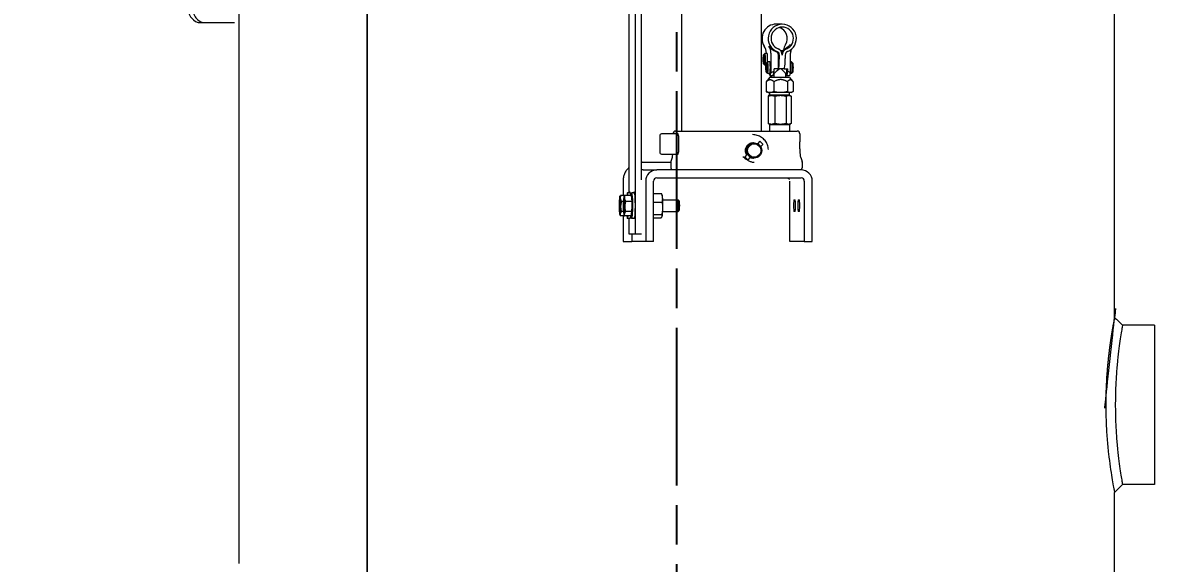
# Model space of a CAD drawing. Header units: inches. Extents: x 14 to 368, y 5 to 236.
# Drawn here: x 260.29 to 295.84, y 59.6 to 76.57 of the extents above; entities that cross this region are included whole.
import ezdxf

# ---------------------------------------------------------------- set-up
doc = ezdxf.new("R2010")
doc.units = ezdxf.units.IN
doc.header["$LTSCALE"] = 11
doc.header["$MEASUREMENT"] = 0
doc.linetypes.add('CHAIN', pattern=[0.7087, 0.4724, -0.0591, 0.1181, -0.0591])
doc.layers.add('Centerline', color=5, linetype='CHAIN', lineweight=25, true_color=0x0000ff)
doc.layers.add('Dimension (ANSI)', color=7, linetype='Continuous', lineweight=25)
doc.layers.add('Visible (ANSI)', color=7, linetype='Continuous', lineweight=50)
doc.styles.add('MEMCOR Medium', font='arial.ttf')
doc.dimstyles.new('Default (ANSI)', dxfattribs={"dimscale": 11, "dimtxt": 0.15, "dimasz": 0.098425, "dimexe": 0.125, "dimexo": 0.0625, "dimgap": 0.031496, "dimtad": 0, "dimtih": 1, "dimtoh": 1, "dimdec": 4, "dimrnd": 1e-08, "dimzin": 3, "dimdsep": 46, "dimlunit": 5, "dimtxsty": 'MEMCOR Medium', "dimcen": 0.09, "dimdle": 0.393701, "dimclrd": 256, "dimclre": 256, "dimclrt": 256, "dimadec": 0, "dimazin": 1, "dimtfac": 0.8, "dimtofl": 0, "dimtmove": 0, "dimatfit": 3, "dimfxl": 1, "dimfrac": 1, "dimtolj": 1, "dimtzin": 4, "dimlwd": -1, "dimlwe": -1, "dimarcsym": 0})

# ---------------------------------------------------------------- blocks, each defined once
blk = doc.blocks.new('*D28')
at = {"layer": 'Defpoints', "color": 0, "transparency": 16777216}
for p in [(228.48, 122.576), (280.341, 122.576), (262.91, 37.946)]:
    blk.add_point(p, dxfattribs=at)
at = {"layer": 'Dimension (ANSI)', "transparency": 16777216}
for p, q in [((279.653, 122.576), (227.105, 122.576)), ((228.48, 121.494), (228.48, 85.897)), ((228.48, 39.028), (228.48, 74.625)), ((262.223, 37.946), (227.105, 37.946))]:
    blk.add_line(p, q, dxfattribs=at)
for points in [[(228.299, 121.494), (228.66, 121.494), (228.48, 122.576)], [(228.299, 39.028), (228.66, 39.028), (228.48, 37.946)]]:
    blk.add_solid(points, dxfattribs=at)
at = {"layer": 'Dimension (ANSI)', "transparency": 16777216, "char_height": 1.65, "attachment_point": 5, "style": 'MEMCOR Medium'}
for s, insert in [('\\A1; \\fArial|b0|i0;\\H1.6500;84{\\H0.8x;\\S5#8;} in', (228.48, 81.958)), ('\\A1;[2149.6 mm]{\\P\\fArial|b0|i0;\\H1.6500;SHIPPING HEIGHT\\P\\fArial|b0|i0;\\H1.6500;REF.}', (228.48, 76.322))]:
    blk.add_mtext(s, dxfattribs=dict(at, insert=insert))

msp = doc.modelspace()

# ---------------------------------------------------------------- linework, layer by layer
at = {"layer": 'Centerline', "linetype": 'CHAIN', "ltscale": 0.952448}
msp.add_line((280.840911, 39.766936), (280.840911, 122.713456), dxfattribs=at)
at = {"layer": 'Visible (ANSI)', "linetype": 'Continuous', "lineweight": 18}
for p, q in [((267.090656, 59.59551), (267.090656, 108.32051)), ((271.118011, 108.320513), (271.118011, 46.57051)), ((271.118013, 46.57051), (271.118013, 108.32051)), ((294.591166, 67.318533), (294.591166, 88.32051)), ((279.328817, 77.84541), (279.328817, 71.231377)), ((279.546706, 69.945071), (279.546706, 77.84541)), ((279.733493, 71.634345), (279.733493, 77.84541)), ((280.984449, 77.643059), (280.984449, 73.167013)), ((283.490364, 77.643059), (283.490364, 73.167013)), ((265.883136, 76.57051), (266.02653, 76.57051)), ((266.02653, 76.57051), (266.944381, 76.57051)), ((284.152766, 76.522213), (283.960862, 76.522213)), ((283.567109, 75.554953), (283.60857, 75.596732)), ((283.677862, 75.597436), (283.609969, 75.597436)), ((283.652732, 75.597436), (283.652732, 75.610519)), ((283.798304, 75.610519), (283.798304, 75.000275)), ((284.033434, 75.125611), (284.033434, 75.554063)), ((284.060849, 75.440161), (284.060849, 75.554063)), ((284.161786, 75.683413), (284.10829, 75.683413)), ((284.244683, 75.554063), (284.244683, 75.440161)), ((284.414565, 75.000275), (284.414565, 75.610519)), ((283.567109, 75.272943), (283.60857, 75.231164)), ((283.642143, 75.230461), (283.609969, 75.230461)), ((283.651638, 75.298554), (283.693099, 75.340334)), ((283.651638, 75.016545), (283.693099, 74.974766)), ((283.762391, 75.341037), (283.694498, 75.341037)), ((283.898263, 75.045169), (283.898263, 75.125611)), ((284.033434, 75.125611), (283.898263, 75.125611)), ((284.217268, 75.125611), (284.033434, 75.125611)), ((284.217268, 75.125611), (284.33069, 75.125611)), ((284.33069, 75.045169), (284.33069, 75.125611)), ((284.446545, 75.341037), (284.414565, 75.341037)), ((284.489405, 75.298554), (284.447944, 75.340334)), ((284.489405, 75.016545), (284.447944, 74.974766)), ((283.648388, 74.714478), (283.648388, 74.405565)), ((283.755971, 74.844613), (283.665609, 74.736923)), ((283.762391, 74.974062), (283.694498, 74.974062)), ((283.755971, 74.844613), (283.75008, 74.844613)), ((283.75008, 74.844613), (283.75008, 74.837591)), ((284.385071, 74.844613), (283.755971, 74.844613)), ((283.762391, 74.915911), (283.854308, 74.915911)), ((283.79028, 74.844613), (283.79028, 74.915911)), ((283.816127, 74.844613), (283.816127, 74.915911)), ((283.887732, 74.974062), (283.884318, 74.974062)), ((283.887034, 74.974062), (283.887034, 74.844613)), ((283.891438, 74.714478), (283.891438, 74.405565)), ((284.254009, 74.97476), (284.254009, 74.844613)), ((284.286735, 74.974062), (284.254009, 74.974062)), ((284.286735, 74.915911), (284.378652, 74.915911)), ((284.313572, 74.714478), (284.313572, 74.405565)), ((284.385071, 74.844613), (284.475433, 74.736923)), ((284.446545, 74.974062), (284.408662, 74.974062)), ((284.492655, 74.714478), (284.492655, 74.405565)), ((283.703546, 74.372788), (283.665609, 74.394691)), ((283.769913, 74.372788), (283.703546, 74.372788)), ((283.75008, 74.372788), (283.75008, 74.285506)), ((283.755971, 74.288908), (283.755971, 74.372788)), ((284.102505, 74.372788), (283.769913, 74.372788)), ((284.403114, 74.372788), (284.102505, 74.372788)), ((284.385071, 74.288908), (284.385071, 74.372788)), ((284.437496, 74.372788), (284.403114, 74.372788)), ((284.437496, 74.372788), (284.475433, 74.394691)), ((283.708692, 74.260813), (283.708692, 73.404807)), ((283.755971, 74.288908), (283.723454, 74.270134)), ((283.812857, 74.288908), (283.755971, 74.288908)), ((284.097936, 74.288908), (283.812857, 74.288908)), ((283.917022, 74.260813), (283.917022, 73.404807)), ((284.3556, 74.288908), (284.097936, 74.288908)), ((284.278851, 74.260813), (284.278851, 73.404807)), ((284.385071, 74.288908), (284.3556, 74.288908)), ((284.385071, 74.288908), (284.417589, 74.270134)), ((284.43235, 74.260813), (284.43235, 73.404807)), ((283.755971, 73.376713), (283.723454, 73.395487)), ((283.75008, 73.380114), (283.75008, 73.167013)), ((283.755971, 73.376713), (283.812857, 73.376713)), ((283.755971, 73.376713), (283.755971, 73.167013)), ((283.812857, 73.376713), (284.097936, 73.376713)), ((284.097936, 73.376713), (284.3556, 73.376713)), ((284.3556, 73.376713), (284.385071, 73.376713)), ((284.385071, 73.376713), (284.417589, 73.395487)), ((284.385071, 73.376713), (284.385071, 73.167013)), ((280.302716, 73.019299), (280.302716, 72.50551)), ((280.46556, 73.079299), (280.362716, 73.079299)), ((280.883962, 73.079299), (280.46556, 73.079299)), ((280.719409, 73.083133), (280.719409, 73.079299)), ((280.803289, 73.167013), (281.028913, 73.167013)), ((280.889191, 73.019299), (280.889191, 72.50551)), ((281.028913, 73.167013), (284.622028, 73.167013)), ((283.215307, 73.054299), (283.222073, 73.054299)), ((284.705908, 73.083133), (284.705908, 72.8311)), ((283.230087, 72.792174), (283.229384, 72.792174)), ((283.23571, 72.792174), (283.235007, 72.792174)), ((283.241334, 72.792174), (283.240631, 72.792174)), ((283.271054, 72.792174), (283.246255, 72.792174)), ((283.452039, 72.844576), (283.375401, 72.767645)), ((283.547119, 72.749858), (283.473546, 72.676004)), ((283.717261, 72.591922), (283.71726, 72.591934)), ((279.756465, 72.19276), (280.649126, 72.19276)), ((280.362716, 72.44551), (280.46556, 72.44551)), ((280.46556, 72.44551), (280.883962, 72.44551)), ((280.648938, 72.187072), (280.648938, 72.02939)), ((280.689463, 72.340427), (280.652275, 72.210813)), ((282.918644, 72.370478), (282.918633, 72.37049)), ((283.052657, 72.443669), (282.971962, 72.362665)), ((283.147738, 72.348951), (283.067042, 72.267947)), ((283.232899, 72.320349), (283.232196, 72.320349)), ((283.238522, 72.320349), (283.237819, 72.320349)), ((283.244146, 72.320349), (283.243443, 72.320349)), ((283.271054, 72.320349), (283.249066, 72.320349)), ((284.735853, 72.340427), (284.773042, 72.210813)), ((284.776378, 72.187072), (284.776378, 72.02939)), ((279.778335, 71.94551), (280.212537, 71.94551)), ((284.745223, 71.94551), (280.212537, 71.94551)), ((279.151567, 71.59551), (279.151567, 71.148305)), ((279.863869, 71.59551), (279.863869, 69.700377)), ((280.112918, 69.700377), (280.112918, 71.59551)), ((280.212537, 71.69551), (284.745223, 71.69551)), ((284.387275, 69.700377), (284.387275, 71.59551)), ((284.844843, 71.59551), (284.844843, 69.700377)), ((285.093891, 69.700377), (285.093891, 71.59551)), ((279.046909, 71.103132), (279.053023, 71.113887)), ((279.209111, 71.148305), (279.078377, 71.148305)), ((279.177642, 71.103132), (279.183756, 71.113887)), ((279.401279, 71.148305), (279.209111, 71.148305)), ((279.372395, 71.231377), (279.292699, 71.231377)), ((279.401279, 71.148305), (279.412777, 71.053885)), ((279.406385, 71.106377), (279.423433, 71.106377)), ((279.503128, 71.231377), (279.423433, 71.231377)), ((280.112918, 71.211041), (280.357708, 71.211041)), ((280.379765, 71.163269), (280.360966, 71.20447)), ((279.159831, 70.959465), (279.101374, 70.959465)), ((279.424276, 70.959465), (279.232108, 70.959465)), ((279.412777, 71.053885), (279.424276, 70.959465)), ((279.422898, 70.798001), (279.421521, 70.636538)), ((279.424276, 70.959465), (279.422898, 70.798001)), ((280.112918, 70.935844), (280.382673, 70.935844)), ((280.399276, 71.012877), (280.879527, 71.012877)), ((280.918862, 70.973966), (280.880956, 71.012159)), ((284.523456, 71.012877), (284.556139, 71.012877)), ((284.65419, 71.012877), (284.686873, 71.012877)), ((279.046909, 70.547622), (279.066028, 70.513991)), ((279.203601, 70.50245), (279.072867, 70.50245)), ((279.163217, 70.636538), (279.098619, 70.636538)), ((279.151567, 70.50245), (279.151567, 69.700377)), ((279.177642, 70.547622), (279.196762, 70.513991)), ((279.395769, 70.50245), (279.203601, 70.50245)), ((279.421521, 70.636538), (279.229353, 70.636538)), ((279.372395, 70.419377), (279.292699, 70.419377)), ((279.328817, 70.419377), (279.328817, 69.945071)), ((279.408645, 70.569494), (279.395769, 70.50245)), ((279.403821, 70.544377), (279.423433, 70.544377)), ((279.421521, 70.636538), (279.408645, 70.569494)), ((279.503128, 70.419377), (279.423433, 70.419377)), ((280.112918, 70.550181), (280.374384, 70.550181)), ((280.112918, 70.439714), (280.34113, 70.439714)), ((280.379765, 70.487486), (280.379095, 70.486017)), ((280.399276, 70.637877), (280.879527, 70.637877)), ((280.918862, 70.676789), (280.880956, 70.638596)), ((284.556139, 70.637877), (284.523456, 70.637877)), ((284.686873, 70.637877), (284.65419, 70.637877)), ((279.151567, 69.700377), (279.424244, 69.700377)), ((279.328817, 69.945071), (279.546706, 69.945071)), ((279.424244, 69.945071), (279.424244, 69.700377)), ((279.863869, 69.700377), (279.424244, 69.700377)), ((279.546706, 69.945071), (279.73134, 69.945071)), ((280.112918, 69.700377), (279.863869, 69.700377)), ((284.844843, 69.700377), (284.387275, 69.700377)), ((284.844843, 69.700377), (285.093891, 69.700377)), ((295.840911, 67.07051), (294.839394, 67.07051)), ((295.840911, 67.07051), (295.840911, 62.07051)), ((295.840911, 62.07051), (294.839394, 62.07051)), ((294.591166, 53.962337), (294.591166, 61.822488))]:
    msp.add_line(p, q, dxfattribs=at)
for centre, radius, start, end in [((280.362716, 73.019299), 0.06, 90, 180), ((280.803289, 73.083133), 0.08388, 90, 180), ((284.622028, 73.083133), 0.08388, 0, 90), ((280.362716, 72.50551), 0.06, 180, 270)]:
    msp.add_arc(centre, radius, start, end, dxfattribs=at)
for centre, major_axis, ratio, start_param, end_param in [((265.883136, 77.07051), (0, -0.5), 0.819152044, 4.71238898, 6.283185307), ((266.02653, 77.07051), (0, -0.5), 0.819152044, 4.71238898, 6.283185307), ((283.960862, 76.0766), (0, 0.445613), 0.996194698, 0, 2.139825918), ((284.152766, 76.0766), (0, -0.445612), 0.996194698, 0.381636227, 5.90154908), ((284.152766, 76.0766), (0, -0.353345), 0.996194698, 0.381636227, 5.90154908), ((283.960862, 76.0766), (0, 0.353344), 0.996194698, 4.143359389, 6.007100533), ((283.234927, 75.610519), (0, 0.4194), 0.996194698, 4.71238898, 5.281418571), ((284.133393, 76.0766), (0.482754, 0), 0.923062346, 3.710622245, 4.330752753), ((283.343947, 75.610519), (0.454357, 0), 0.923062346, 0, 0.569029591), ((283.943864, 75.554063), (0, 0.2097), 0.996194698, 4.71238898, 5.90154908), ((284.361668, 75.554063), (0, 0.2097), 0.996194698, 0.381636227, 1.570796327), ((284.686797, 75.610519), (0, -0.511668), 0.996194698, 4.143359389, 4.515175956), ((284.795816, 75.610519), (0, -0.4194), 0.909038955, 4.427099825, 4.71238898), ((283.609969, 75.413948), (0, 0.183488), 0.087155743, 3.053991994, 6.370785967), ((283.677862, 75.413948), (0, 0.183488), 0.087155743, 4.295893699, 6.283185307), ((283.906214, 75.554063), (0.12722, 0), 0.923062346, 0, 1.1891601), ((283.943864, 75.554063), (0, 0.117432), 0.996194698, 4.71238898, 5.90154908), ((284.033434, 75.440161), (0, -0.31455), 0.087155743, 0, 1.570796327), ((284.326211, 75.554063), (0, -0.2097), 0.996194698, 3.90716561, 4.297437784), ((284.217268, 75.440161), (0, -0.31455), 0.087155743, 0, 1.570796327), ((284.361668, 75.554063), (0, 0.117432), 0.996194698, 0.381636227, 1.570796327), ((284.403796, 75.413948), (0, -0.141548), 0.087155743, 1.061160607, 2.080432047), ((283.694498, 75.15755), (0, 0.183487), 0.087155743, 3.053991994, 6.370785967), ((283.762391, 75.15755), (0, 0.183487), 0.087155743, 3.141592654, 6.283185307), ((283.351898, 75.964411), (1.135893, 0), 0.923062348, 5.116280816, 5.214183952), ((283.854308, 75.964411), (0, -1.0485), 0.087155743, 0, 0.50179497), ((284.070521, 75.15755), (0.183313, 0.183313), 0.043660943, 3.185225885, 4.581065126), ((284.070521, 75.15755), (0.183313, -0.183313), 0.043660943, 0.043633231, 1.352206009), ((284.286735, 75.964411), (0, -1.0485), 0.087155743, 5.948575348, 6.784980277), ((284.286735, 75.15755), (0, -0.183488), 0.087155743, 0, 1.395839241), ((284.789144, 75.964411), (0, 1.0485), 0.909038955, 2.639797683, 2.73770082), ((284.446545, 75.15755), (0, -0.183487), 0.087155743, 0, 3.141592654), ((284.488325, 75.15755), (0, 0.141548), 0.087155743, 3.229193314, 6.195584647), ((283.762391, 75.964411), (0, -1.0485), 0.087155743, 5.948575348, 6.687077141), ((284.378652, 75.964411), (0, -1.0485), 0.087155743, 0, 0.403891833), ((280.883962, 73.019299), (0, 0.06), 0.087155743, 4.71238898, 6.283185307), ((283.499579, 72.797217), (0.04754, -0.047359), 0.061628417, 0, 3.141592654), ((280.734984, 72.187076), (0.000027, -0.086076), 0.999651317, 4.432686575, 4.712121325), ((280.883962, 72.50551), (0, -0.06), 0.087155743, 0, 1.570796327), ((283.01001, 72.181654), (-0.002525, -0.090491), 0.999580985, 2.555849125, 2.638501454), ((284.690332, 72.187076), (-0.000027, -0.086076), 0.999651317, 1.571063982, 1.850498732), ((280.212537, 71.59551), (0, 0.35), 0.996194698, 0, 1.570796327), ((284.745223, 71.59551), (0, 0.35), 0.996194698, 4.71238898, 6.283185307), ((280.212537, 71.59551), (0, 0.1), 0.996194698, 0, 1.570796327), ((284.745223, 71.59551), (0, 0.1), 0.996194698, 4.71238898, 6.283185307), ((279.05062, 70.825377), (0, 0.281), 0.087155743, 5.662007458, 6.709205009), ((279.181353, 70.825377), (0, 0.281), 0.087155743, 5.662007458, 6.709205009), ((279.292699, 70.825377), (0, 0.406), 0.087155743, 5.632035618, 6.934334996), ((279.372395, 71.070071), (0, 0.1875), 0.087155743, 5.576823372, 6.818126126), ((279.372395, 70.825377), (0, 0.406), 0.087155743, 5.632035618, 6.283185307), ((279.423433, 70.825377), (0, 0.406), 0.087155743, 2.409663001, 6.946472712), ((279.423433, 70.825377), (0, 0.281), 0.087155743, 3.141592639, 6.283185307), ((279.503128, 71.070071), (0, 0.1875), 0.087155743, 5.576823372, 6.818126126), ((279.503128, 70.825377), (0, 0.406), 0.087155743, 3.141592654, 6.283185307), ((280.37414, 70.825377), (0, 0.344), 0.087155743, 5.517805567, 6.094446708), ((279.05062, 70.825377), (0, -0.281), 0.087155743, 4.614809907, 5.662007458), ((279.05062, 70.825377), (0, -0.281), 0.087155743, 3.567612355, 4.614809907), ((279.05062, 70.825377), (0, 0.281), 0.087155743, 3.567612355, 4.614809907), ((279.05062, 70.825377), (0, 0.281), 0.087155743, 4.614809907, 5.662007458), ((279.181353, 70.825377), (0, -0.281), 0.087155743, 4.614809907, 5.662007458), ((279.181353, 70.825377), (0, -0.281), 0.087155743, 3.567612355, 4.614809907), ((279.181353, 70.825377), (0, 0.281), 0.087155743, 3.567612355, 4.614809907), ((279.181353, 70.825377), (0, 0.281), 0.087155743, 4.614809907, 5.662007458), ((280.37414, 70.825377), (0, -0.344), 0.087155743, 0.281817811, 1.329015363), ((280.37414, 70.825377), (0, -0.344), 0.087155743, 1.329015363, 2.376212914), ((280.879527, 70.825377), (0, 0.1875), 0.087155743, 3.141592654, 6.283185307), ((280.917725, 70.825377), (0, -0.14916), 0.087155743, 0.087591642, 3.054001011), ((284.523456, 70.825377), (0, -0.1875), 0.087155743, 3.141592654, 6.283185307), ((284.556139, 70.825377), (0, 0.1875), 0.087155743, 3.141592654, 6.283185307), ((284.65419, 70.825377), (0, -0.1875), 0.087155743, 3.141592654, 6.283185307), ((284.686873, 70.825377), (0, 0.1875), 0.087155743, 3.141592654, 6.283185307), ((279.05062, 70.825377), (0, -0.281), 0.087155743, 5.662007458, 6.709205009), ((279.181353, 70.825377), (0, -0.281), 0.087155743, 5.662007458, 6.709205009), ((279.292699, 70.825377), (0, -0.406), 0.087155743, 5.632035618, 6.934334996), ((279.372395, 70.825377), (0, -0.406), 0.087155743, 0, 0.651149689), ((280.37414, 70.825377), (0, -0.344), 0.087155743, 0.188738599, 0.281817811)]:
    msp.add_ellipse(centre, major_axis=major_axis, ratio=ratio, start_param=start_param, end_param=end_param, dxfattribs=at)
for centre, major_axis, ratio in [((283.568188, 75.413948), (0, -0.141547), 0.087155743), ((283.652717, 75.15755), (0, -0.141547), 0.087155743), ((283.271054, 72.556261), (0, -0.235912), 0.996194698), ((283.273248, 72.556261), (0, 0.210749), 0.996194698), ((283.019502, 72.315306), (0.04754, -0.047359), 0.061628417)]:
    msp.add_ellipse(centre, major_axis=major_axis, ratio=ratio, dxfattribs=at)
for points, knots in [([(284.243339, 75.748677), (284.22542, 75.740786), (284.208229, 75.729925), (284.189022, 75.712826), (284.185222, 75.709169), (284.181453, 75.705254)], [0.5698962709, 0.5698962709, 0.5698962709, 0.5698962709, 0.8059027719, 0.8059027719, 0.8635468339, 0.8635468339, 0.8635468339, 0.8635468339]), ([(284.399952, 75.886213), (284.383232, 75.859971), (284.362995, 75.83531), (284.320444, 75.794506), (284.29808, 75.778194), (284.266388, 75.759578), (284.254953, 75.753764), (284.243339, 75.748677)], [-1.4535323267, -1.4535323267, -1.4535323267, -1.4535323267, -1.1705534431, -1.1705534431, -0.8875745596, -0.8875745596, -0.7342713499, -0.7342713499, -0.7342713499, -0.7342713499]), ([(283.71726, 72.591936), (283.713708, 72.641549), (283.702693, 72.690619), (283.666704, 72.783336), (283.641734, 72.82697), (283.580041, 72.904919), (283.543326, 72.939224), (283.461405, 72.995438), (283.416209, 73.01734), (283.321361, 73.046772), (283.27172, 73.054299), (283.222073, 73.054299)], [0.071736621, 0.071736621, 0.071736621, 0.071736621, 0.371548562, 0.371548562, 0.671360503, 0.671360503, 0.971172444, 0.971172444, 1.270984386, 1.270984386, 1.570796327, 1.570796327, 1.570796327, 1.570796327]), ([(283.229384, 72.792174), (283.208799, 72.792174), (283.188304, 72.789439), (283.148427, 72.778601), (283.12923, 72.770512), (283.085302, 72.744647), (283.062454, 72.724381), (283.025341, 72.675749), (283.011607, 72.647708), (282.995799, 72.58811), (282.993787, 72.557156), (283.00167, 72.496441), (283.011383, 72.467243), (283.029156, 72.435743), (283.032118, 72.430908), (283.035245, 72.426191)], [-16.493275383, -16.493275383, -16.493275383, -16.493275383, -16.30466323, -16.30466323, -16.114805784, -16.114805784, -15.838348084, -15.838348084, -15.556511065, -15.556511065, -15.277042507, -15.277042507, -15.000044981, -15.000044981, -14.948481569, -14.948481569, -14.948481569, -14.948481569]), ([(283.035668, 72.426615), (283.033791, 72.42946), (283.031973, 72.432347), (283.014556, 72.461396), (283.004082, 72.490289), (282.994565, 72.550818), (282.995763, 72.581901), (283.01001, 72.641844), (283.022934, 72.670122), (283.058627, 72.719681), (283.080926, 72.740589), (283.132748, 72.773053), (283.161903, 72.784078), (283.205663, 72.791281), (283.219114, 72.792303), (283.232546, 72.792161)], [-2.108201562, -2.108201562, -2.108201562, -2.108201562, -2.077179172, -2.077179172, -1.800507874, -1.800507874, -1.520293729, -1.520293729, -1.239659034, -1.239659034, -0.962969243, -0.962969243, -0.680307281, -0.680307281, -0.556660086, -0.556660086, -0.556660086, -0.556660086]), ([(283.235006, 72.792174), (283.228036, 72.792174), (283.221058, 72.79186), (283.183592, 72.788475), (283.153929, 72.779715), (283.100039, 72.751388), (283.076244, 72.732245), (283.036676, 72.68525), (283.021538, 72.657635), (283.003065, 72.598685), (282.999673, 72.567998), (283.004755, 72.507027), (283.013163, 72.477319), (283.030543, 72.443018), (283.034434, 72.436203), (283.038647, 72.429605)], [-11.987219716, -11.987219716, -11.987219716, -11.987219716, -11.923148901, -11.923148901, -11.642581456, -11.642581456, -11.36604087, -11.36604087, -11.08169527, -11.08169527, -10.803406962, -10.803406962, -10.525403075, -10.525403075, -10.454015262, -10.454015262, -10.454015262, -10.454015262]), ([(283.039076, 72.430036), (283.036042, 72.43481), (283.033176, 72.439698), (283.016023, 72.471519), (283.006878, 72.500881), (283.000163, 72.56166), (283.00275, 72.59251), (283.019665, 72.651848), (283.03398, 72.679715), (283.072108, 72.727675), (283.095348, 72.74748), (283.148486, 72.777363), (283.177978, 72.786973), (283.218351, 72.791738), (283.228269, 72.792266), (283.238169, 72.792161)], [-6.601864539, -6.601864539, -6.601864539, -6.601864539, -6.550339786, -6.550339786, -6.2735198, -6.2735198, -5.994604043, -5.994604043, -5.71184336, -5.71184336, -5.435473357, -5.435473357, -5.154205072, -5.154205072, -5.063139284, -5.063139284, -5.063139284, -5.063139284]), ([(283.240631, 72.792174), (283.237616, 72.792174), (283.234599, 72.792115), (283.200649, 72.790792), (283.170268, 72.783418), (283.114775, 72.757491), (283.090077, 72.739444), (283.048734, 72.694692), (283.03255, 72.668343), (283.011052, 72.610581), (283.006061, 72.579686), (283.008263, 72.518294), (283.01519, 72.488377), (283.031827, 72.451085), (283.036677, 72.441896), (283.0421, 72.433071)], [-7.47976339, -7.47976339, -7.47976339, -7.47976339, -7.452093404, -7.452093404, -7.168448934, -7.168448934, -6.891339244, -6.891339244, -6.611911602, -6.611911602, -6.329845298, -6.329845298, -6.053348763, -6.053348763, -5.958848697, -5.958848697, -5.958848697, -5.958848697]), ([(283.042535, 72.433508), (283.038401, 72.440268), (283.034601, 72.447243), (283.017962, 72.481836), (283.010179, 72.511542), (283.006205, 72.573012), (283.010359, 72.604201), (283.030333, 72.662599), (283.045751, 72.689312), (283.08582, 72.735191), (283.110063, 72.753953), (283.164811, 72.781374), (283.194892, 72.789569), (283.231725, 72.792054), (283.237764, 72.792225), (283.243793, 72.792161)], [-11.096202232, -11.096202232, -11.096202232, -11.096202232, -11.023965895, -11.023965895, -10.747518044, -10.747518044, -10.464034921, -10.464034921, -10.18538219, -10.18538219, -9.907760057, -9.907760057, -9.624926797, -9.624926797, -9.569514027, -9.569514027, -9.569514027, -9.569514027]), ([(283.246255, 72.792174), (283.215835, 72.792174), (283.185703, 72.786201), (283.12963, 72.763057), (283.104185, 72.746199), (283.060774, 72.70336), (283.043341, 72.677661), (283.01935, 72.621001), (283.013001, 72.590598), (283.01232, 72.52936), (283.017855, 72.49911), (283.0336, 72.458897), (283.039168, 72.447481), (283.045604, 72.436589)], [-2.972007741, -2.972007741, -2.972007741, -2.972007741, -2.693159029, -2.693159029, -2.416610786, -2.416610786, -2.135972908, -2.135972908, -1.8559664, -1.8559664, -1.579075232, -1.579075232, -1.463598178, -1.463598178, -1.463598178, -1.463598178]), ([(284.735853, 72.340427), (284.734581, 72.34486), (284.732565, 72.353576), (284.72754, 72.382341), (284.724398, 72.406101), (284.718694, 72.463104), (284.7161, 72.496477), (284.711719, 72.570108), (284.709927, 72.610372), (284.707287, 72.694974), (284.706437, 72.739309), (284.705968, 72.799776), (284.705908, 72.815438), (284.705908, 72.8311)], [3.436501174, 3.436501174, 3.436501174, 3.436501174, 3.604367721, 3.604367721, 3.858151378, 3.858151378, 4.113328939, 4.113328939, 4.3685065, 4.3685065, 4.623684062, 4.623684062, 4.71238898, 4.71238898, 4.71238898, 4.71238898]), ([(280.704827, 72.44551), (280.702655, 72.422358), (280.700303, 72.401987), (280.694828, 72.363462), (280.691397, 72.347165), (280.689463, 72.340427)], [2.3930037681, 2.3930037681, 2.3930037681, 2.3930037681, 2.5915065718, 2.5915065718, 2.846684133, 2.846684133, 2.846684133, 2.846684133]), ([(283.147732, 72.348953), (283.147937, 72.34918), (283.147066, 72.350005), (283.142736, 72.353251), (283.138835, 72.35597), (283.129797, 72.362636), (283.124046, 72.367039), (283.11173, 72.377438), (283.105178, 72.383453), (283.093238, 72.395439), (283.087097, 72.402165), (283.07614, 72.415128), (283.071304, 72.421352), (283.063629, 72.431463), (283.060266, 72.436036), (283.055308, 72.442209), (283.053694, 72.443787), (283.052955, 72.443787), (283.052836, 72.443787), (283.052737, 72.443745), (283.052659, 72.443663)], [-0.603591602, -0.603591602, -0.603591602, -0.603591602, -0.5390150893, -0.5390150893, -0.4620024339, -0.4620024339, -0.3850081531, -0.3850081531, -0.3080138724, -0.3080138724, -0.2310195916, -0.2310195916, -0.1540253109, -0.1540253109, -0.0770126554, -0.0770126554, 0, 0, 0, 0.0124361427, 0.0124361427, 0.0124361427, 0.0124361427]), ([(283.062119, 72.255665), (283.074327, 72.247063), (283.087059, 72.239212), (283.11338, 72.225132), (283.126968, 72.218903), (283.1548, 72.208156), (283.169043, 72.203639), (283.197969, 72.196385), (283.212653, 72.193648), (283.242243, 72.189994), (283.257149, 72.189077), (283.272055, 72.189077)], [4.1003604997, 4.1003604997, 4.1003604997, 4.1003604997, 4.2227661959, 4.2227661959, 4.345171892, 4.345171892, 4.4675775881, 4.4675775881, 4.5899832843, 4.5899832843, 4.7123889804, 4.7123889804, 4.7123889804, 4.7123889804]), ([(283.13855, 72.339728), (283.148017, 72.335635), (283.157762, 72.332159), (283.18874, 72.32336), (283.210437, 72.320349), (283.232195, 72.320349)], [-14.5332752733, -14.5332752733, -14.5332752733, -14.5332752733, -14.4391378214, -14.4391378214, -14.2405450103, -14.2405450103, -14.2405450103, -14.2405450103]), ([(283.235359, 72.320362), (283.215025, 72.32015), (283.194707, 72.322567), (283.162519, 72.330728), (283.150432, 72.334864), (283.138761, 72.33994)], [-2.8251437204, -2.8251437204, -2.8251437204, -2.8251437204, -2.6394992754, -2.6394992754, -2.5233064047, -2.5233064047, -2.5233064047, -2.5233064047]), ([(283.140272, 72.341456), (283.147557, 72.338149), (283.155018, 72.335209), (283.186898, 72.324493), (283.212293, 72.320349), (283.237819, 72.320349)], [-10.0392954131, -10.0392954131, -10.0392954131, -10.0392954131, -9.9662946993, -9.9662946993, -9.7334929683, -9.7334929683, -9.7334929683, -9.7334929683]), ([(283.240982, 72.320362), (283.216885, 72.320111), (283.192854, 72.323553), (283.159726, 72.33365), (283.149961, 72.337352), (283.140491, 72.341676)], [-7.3311336432, -7.3311336432, -7.3311336432, -7.3311336432, -7.111379055, -7.111379055, -7.0163609778, -7.0163609778, -7.0163609778, -7.0163609778]), ([(283.142051, 72.343243), (283.14717, 72.340807), (283.152382, 72.338554), (283.185031, 72.325818), (283.214118, 72.320349), (283.243443, 72.320349)], [-5.5446436674, -5.5446436674, -5.5446436674, -5.5446436674, -5.492966017, -5.492966017, -5.2260410407, -5.2260410407, -5.2260410407, -5.2260410407]), ([(283.246606, 72.320362), (283.218766, 72.320071), (283.191069, 72.324712), (283.157122, 72.336832), (283.149605, 72.339964), (283.142278, 72.34347)], [-11.8379361973, -11.8379361973, -11.8379361973, -11.8379361973, -11.5844015818, -11.5844015818, -11.5102951652, -11.5102951652, -11.5102951652, -11.5102951652]), ([(283.143887, 72.345086), (283.146954, 72.343559), (283.150057, 72.342098), (283.18123, 72.32824), (283.211423, 72.321361), (283.244409, 72.320383), (283.246739, 72.320349), (283.249066, 72.320349)], [-1.0497600951, -1.0497600951, -1.0497600951, -1.0497600951, -1.0185551746, -1.0185551746, -0.7396374468, -0.7396374468, -0.7184390028, -0.7184390028, -0.7184390028, -0.7184390028]), ([(279.328817, 72.017663), (279.32838, 72.017232), (279.327944, 72.016801), (279.300996, 71.990031), (279.276046, 71.960262), (279.231987, 71.895383), (279.212877, 71.860275), (279.182144, 71.786974), (279.170497, 71.748721), (279.155207, 71.671732), (279.151567, 71.632996), (279.151567, 71.59551)], [3.456962897, 3.456962897, 3.456962897, 3.456962897, 3.46165009, 3.46165009, 3.747292765, 3.747292765, 4.032935441, 4.032935441, 4.318578116, 4.318578116, 4.604220791, 4.604220791, 4.604220791, 4.604220791]), ([(280.648938, 72.02939), (280.648938, 72.02063), (280.65032, 72.011871), (280.655717, 71.995196), (280.659733, 71.987282), (280.67002, 71.973068), (280.676291, 71.966771), (280.684312, 71.960921), (280.685249, 71.960266), (280.686199, 71.959631)], [3.1415926536, 3.1415926536, 3.1415926536, 3.1415926536, 3.4557519189, 3.4557519189, 3.7699111843, 3.7699111843, 4.0840704497, 4.0840704497, 4.1249246093, 4.1249246093, 4.1249246093, 4.1249246093]), ([(284.776378, 72.02939), (284.776378, 72.02063), (284.774997, 72.011871), (284.769599, 71.995196), (284.765584, 71.987282), (284.755296, 71.973068), (284.749025, 71.966771), (284.734829, 71.956417), (284.726907, 71.952364), (284.710184, 71.946909), (284.701388, 71.94551), (284.692589, 71.94551)], [6.283185307, 6.283185307, 6.283185307, 6.283185307, 6.597344573, 6.597344573, 6.911503838, 6.911503838, 7.225663103, 7.225663103, 7.539822369, 7.539822369, 7.853981634, 7.853981634, 7.853981634, 7.853981634]), ([(284.291184, 71.69551), (284.304537, 71.69551), (284.317707, 71.692642), (284.33986, 71.682556), (284.34901, 71.676255), (284.363274, 71.662211), (284.368748, 71.655039), (284.373155, 71.647199)], [0, 0, 0, 0, 0.111737414, 0.111737414, 0.2040835415, 0.2040835415, 0.2790448418, 0.2790448418, 0.2790448418, 0.2790448418]), ([(294.591166, 67.318533), (294.591166, 67.318533), (294.587815, 67.301929), (294.574121, 67.232155), (294.563788, 67.179001), (294.537799, 67.038632), (294.522146, 66.951305), (294.488505, 66.749686), (294.47055, 66.635382), (294.435796, 66.391923), (294.417771, 66.254374), (294.383871, 65.954719), (294.368031, 65.792618), (294.341666, 65.454235), (294.331146, 65.277673), (294.317192, 64.922328), (294.313768, 64.743541), (294.313768, 64.57051)], [31.643003574, 31.643003574, 31.643003575, 31.643003575, 32.961425227, 32.961425227, 34.279846879, 34.279846879, 35.598268532, 35.598268532, 36.916690184, 36.916690184, 38.235185496, 38.235185496, 39.553680808, 39.553680808, 40.87217612, 40.87217612, 42.190671432, 42.190671432, 42.190671432, 42.190671432]), ([(294.839394, 67.07051), (294.839394, 67.07051), (294.836672, 67.055422), (294.825549, 66.991989), (294.817154, 66.943658), (294.796043, 66.815985), (294.783328, 66.736542), (294.756007, 66.553088), (294.741429, 66.449067), (294.713222, 66.227484), (294.698598, 66.102297), (294.67111, 65.829598), (294.658275, 65.682091), (294.636921, 65.37422), (294.628405, 65.213605), (294.617114, 64.890411), (294.614346, 64.727829), (294.614346, 64.57051)], [-9.5899904, -9.5899904, -9.5899904, -9.5899904, -8.391262789, -8.391262789, -7.192535178, -7.192535178, -5.993807567, -5.993807567, -4.795079955, -4.795079955, -3.596309967, -3.596309967, -2.397539978, -2.397539978, -1.198769989, -1.198769989, 0, 0, 0, 0]), ([(294.313768, 64.57051), (294.313768, 64.397479), (294.317192, 64.218692), (294.327849, 63.9473), (294.332515, 63.853889), (294.338024, 63.761692)], [42.190671432, 42.190671432, 42.190671432, 42.190671432, 43.509166744, 43.509166744, 44.204656366, 44.204656366, 44.204656366, 44.204656366]), ([(294.614346, 64.57051), (294.614346, 64.413191), (294.617114, 64.25061), (294.62557, 64.008577), (294.629091, 63.928384), (294.633224, 63.849125)], [0, 0, 0, 0, 1.198769989, 1.198769989, 1.795464576, 1.795464576, 1.795464576, 1.795464576]), ([(294.338024, 63.761692), (294.342985, 63.67913), (294.34862, 63.597539), (294.368031, 63.348402), (294.383871, 63.186301), (294.417771, 62.886647), (294.435796, 62.749098), (294.47055, 62.505639), (294.488505, 62.391334), (294.522146, 62.189716), (294.537799, 62.102388), (294.563788, 61.962019), (294.574121, 61.908866), (294.587815, 61.839092), (294.591166, 61.822488), (294.591166, 61.822488)], [2.013984934, 2.013984934, 2.013984934, 2.013984934, 2.636990624, 2.636990624, 3.955485936, 3.955485936, 5.273981248, 5.273981248, 6.592402901, 6.592402901, 7.910824553, 7.910824553, 9.229246206, 9.229246206, 10.547667858, 10.547667858, 10.547667858, 10.547667858]), ([(294.633224, 63.849125), (294.637418, 63.769176), (294.642235, 63.690178), (294.658275, 63.458929), (294.67111, 63.311422), (294.698598, 63.038723), (294.713222, 62.913537), (294.741429, 62.691954), (294.756007, 62.587932), (294.783328, 62.404479), (294.796043, 62.325036), (294.817154, 62.197363), (294.825549, 62.149032), (294.836672, 62.085598), (294.839394, 62.07051), (294.839394, 62.07051)], [-36.564497024, -36.564497024, -36.564497024, -36.564497024, -35.962421623, -35.962421623, -34.763651634, -34.763651634, -33.564881645, -33.564881645, -32.366154034, -32.366154034, -31.167426423, -31.167426423, -29.968698811, -29.968698811, -28.7699712, -28.7699712, -28.7699712, -28.7699712])]:
    msp.add_open_spline(points, degree=3, knots=knots, dxfattribs=at)
for points, weights in [([(283.648388, 74.714478), (283.769913, 74.840728), (283.891438, 74.714478)], [1.3976395859, 1.6138551823, 1.3976395859]), ([(283.665609, 74.736923), (283.657194, 74.726895), (283.648388, 74.714478)], [1.43174212349, 1.41630161405, 1.3976395859]), ([(284.313572, 74.714478), (284.102505, 74.840728), (283.891438, 74.714478)], [1.3976395859, 1.6138551823, 1.3976395859]), ([(284.313572, 74.714478), (284.403114, 74.840728), (284.492655, 74.714478)], [1.3976395859, 1.6138551823, 1.3976395859]), ([(283.648388, 74.405565), (283.657194, 74.399549), (283.665609, 74.394691)], [2.02554940853, 2.05259562307, 2.07497300496]), ([(283.769913, 74.372788), (283.713513, 74.372788), (283.648388, 74.405565)], [2.18222620054, 2.18222620054, 2.02554940852]), ([(283.891438, 74.405565), (283.826313, 74.372788), (283.769913, 74.372788)], [2.02554940853, 2.18222620054, 2.18222620054]), ([(284.102505, 74.372788), (284.004549, 74.372788), (283.891438, 74.405565)], [2.04395250875, 2.04395250875, 1.89720332115]), ([(284.313572, 74.405565), (284.200462, 74.372788), (284.102505, 74.372788)], [1.89720332115, 2.04395250875, 2.04395250875]), ([(284.403114, 74.372788), (284.361557, 74.372788), (284.313572, 74.405565)], [2.18222620054, 2.18222620054, 2.02554940852]), ([(284.492655, 74.405565), (284.44467, 74.372788), (284.403114, 74.372788)], [2.02554940853, 2.18222620054, 2.18222620054]), ([(283.708692, 74.260813), (283.764514, 74.288908), (283.812857, 74.288908)], [3.34375465086, 3.60239497321, 3.60239497321]), ([(283.723454, 74.270134), (283.716241, 74.265969), (283.708692, 74.260813)], [3.42534257941, 3.38840224388, 3.34375465086]), ([(283.812857, 74.288908), (283.8612, 74.288908), (283.917022, 74.260813)], [3.60239497321, 3.60239497321, 3.34375465086]), ([(283.917022, 74.260813), (284.013974, 74.288908), (284.097936, 74.288908)], [3.34375465086, 3.60239497321, 3.60239497321]), ([(284.097936, 74.288908), (284.181899, 74.288908), (284.278851, 74.260813)], [3.60239497321, 3.60239497321, 3.34375465086]), ([(284.278851, 74.260813), (284.319981, 74.288908), (284.3556, 74.288908)], [3.34375465086, 3.60239497321, 3.60239497321]), ([(284.3556, 74.288908), (284.39122, 74.288908), (284.43235, 74.260813)], [3.60239497321, 3.60239497321, 3.34375465086]), ([(283.708692, 73.404807), (283.716241, 73.399651), (283.723454, 73.395487)], [3.34375465086, 3.38840224388, 3.42534257941]), ([(283.812857, 73.376713), (283.764514, 73.376713), (283.708692, 73.404807)], [3.60239497321, 3.60239497321, 3.34375465086]), ([(283.917022, 73.404807), (283.8612, 73.376713), (283.812857, 73.376713)], [3.34375465086, 3.60239497321, 3.60239497321]), ([(284.097936, 73.376713), (284.013974, 73.376713), (283.917022, 73.404807)], [3.60239497321, 3.60239497321, 3.34375465086]), ([(284.278851, 73.404807), (284.181899, 73.376713), (284.097936, 73.376713)], [3.34375465086, 3.60239497321, 3.60239497321]), ([(284.3556, 73.376713), (284.319981, 73.376713), (284.278851, 73.404807)], [3.60239497321, 3.60239497321, 3.34375465086]), ([(284.43235, 73.404807), (284.39122, 73.376713), (284.3556, 73.376713)], [3.34375465086, 3.60239497321, 3.60239497321]), ([(279.053023, 71.113887), (279.062289, 71.130186), (279.078377, 71.148305)], [1.01897551752, 1.01878718158, 1]), ([(279.078377, 71.148305), (279.059537, 71.097705), (279.064873, 71.053885)], [1, 1.0379548493, 1]), ([(279.183756, 71.113887), (279.193023, 71.130186), (279.209111, 71.148305)], [1.01897551752, 1.01878718158, 1]), ([(279.209111, 71.148305), (279.190271, 71.097705), (279.195607, 71.053885)], [1, 1.0379548493, 1]), ([(280.394912, 71.073442), (280.389118, 71.137302), (280.357708, 71.211041)], [1, 1.0379548493, 1]), ([(280.357708, 71.211041), (280.359488, 71.207708), (280.360966, 71.20447)], [1, 1.00413419679, 1.00736776647]), ([(279.064873, 71.053885), (279.07021, 71.010064), (279.101374, 70.959465)], [1, 1.0379548493, 1]), ([(279.074994, 70.798001), (279.074355, 70.723066), (279.098619, 70.636538)], [1, 1.0379548493, 1]), ([(279.101374, 70.959465), (279.075633, 70.872937), (279.074994, 70.798001)], [1, 1.0379548493, 1]), ([(279.195607, 71.053885), (279.200943, 71.010064), (279.232108, 70.959465)], [1, 1.0379548493, 1]), ([(279.205728, 70.798001), (279.205088, 70.723066), (279.229353, 70.636538)], [1, 1.0379548493, 1]), ([(279.232108, 70.959465), (279.206367, 70.872937), (279.205728, 70.798001)], [1, 1.0379548493, 1]), ([(280.374384, 70.550181), (280.401326, 70.653519), (280.403249, 70.743013)], [1, 1.0379548493, 1]), ([(280.382673, 70.935844), (280.400705, 71.009583), (280.394912, 71.073442)], [1, 1.0379548493, 1]), ([(280.403249, 70.743013), (280.405173, 70.832506), (280.382673, 70.935844)], [1, 1.0379548493, 1]), ([(279.060741, 70.569494), (279.054765, 70.538379), (279.072867, 70.50245)], [1, 1.0379548493, 1]), ([(279.098619, 70.636538), (279.066716, 70.600609), (279.060741, 70.569494)], [1, 1.0379548493, 1]), ([(279.072867, 70.50245), (279.069261, 70.508306), (279.066028, 70.513991)], [1, 1.00424979501, 1.00754789304]), ([(279.191474, 70.569494), (279.185499, 70.538379), (279.203601, 70.50245)], [1, 1.0379548493, 1]), ([(279.229353, 70.636538), (279.19745, 70.600609), (279.191474, 70.569494)], [1, 1.0379548493, 1]), ([(279.203601, 70.50245), (279.199994, 70.508306), (279.196762, 70.513991)], [1, 1.00424979501, 1.00754789304]), ([(280.34113, 70.439714), (280.374761, 70.469314), (280.382478, 70.494948)], [1, 1.0379548493, 1]), ([(280.382478, 70.494948), (280.390195, 70.520582), (280.374384, 70.550181)], [1, 1.0379548493, 1])]:
    msp.add_rational_spline(points, weights, degree=2, dxfattribs=at)
for points in [[(279.756465, 72.19276), (279.748855, 72.19276), (279.741194, 72.192609), (279.733494, 72.192307)], [(282.918631, 72.370466), (282.953166, 72.333042), (282.995162, 72.295359), (283.055834, 72.259716)], [(279.778335, 71.94551), (279.763635, 71.94551), (279.74861, 71.944549), (279.733502, 71.942614)], [(284.763751, 71.945013), (284.758607, 71.952295), (284.753324, 71.959427), (284.747918, 71.966399)], [(294.591166, 67.318533), (294.673906, 67.235856), (294.756654, 67.153187), (294.839394, 67.07051)], [(294.839394, 62.07051), (294.756654, 61.987833), (294.673906, 61.905165), (294.591166, 61.822488)]]:
    msp.add_open_spline(points, degree=3, dxfattribs=at)

# ---------------------------------------------------------------- dimensions: what is measured, and where the dimension line sits
at = {"layer": 'Dimension (ANSI)'}
dim = msp.add_linear_dim(base=(228.479769, 122.57631), p1=(262.910254, 37.94551), p2=(280.340911, 122.57631), angle=90, text=' \\fArial|b0|i0;\\H1.6500;<> in\\X[2149.6 mm]{\\P\\fArial|b0|i0;\\H1.6500;SHIPPING HEIGHT\\P\\fArial|b0|i0;\\H1.6500;REF.}', dimstyle='Default (ANSI)', override={"dimgap": 0.031496, "dimdec": 4, "dimpost": '', "dimtol": 0, "dimlim": 0, "dimtp": 0, "dimtm": 0, "dimtdec": 2, "dimatfit": 1}, dxfattribs=at)
dim.commit()
dim.dimension.update_dxf_attribs({"geometry": '*D28', "text_midpoint": (228.479769, 80.26091), "dimtype": 160})

doc.saveas('drawing.dxf')
